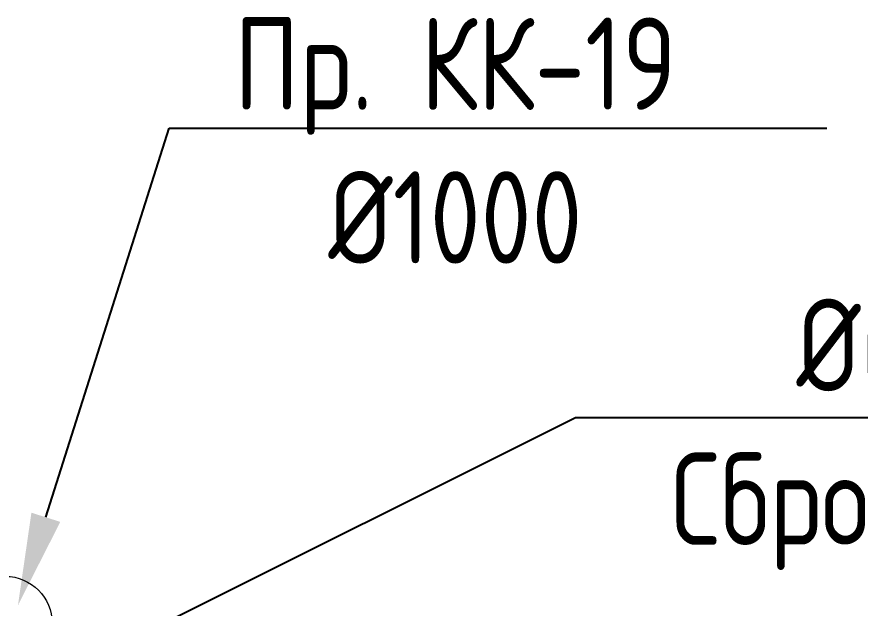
# Model space of a CAD drawing. Header units: millimetres. Extents: x 24859265 to 26550985, y 32092698 to 33532929.
# Drawn here: x 25982668 to 25994102, y 32899128 to 32907140 of the extents above; entities that cross this region are included whole.
import ezdxf
from ezdxf import colors
from ezdxf.entities.mleader import LeaderData, LeaderLine
from ezdxf.math import Vec2, Vec3

# ---------------------------------------------------------------- set-up
doc = ezdxf.new("R2010")
doc.units = ezdxf.units.MM
doc.layers.add('Выноски', color=7, linetype='Continuous')
doc.layers.add('Труба профиль', color=7, linetype='Continuous', lineweight=50)
doc.styles.add('GOST 2.304', font='GOST_0.TTF')

# ---------------------------------------------------------------- blocks, each defined once
blk = doc.blocks.new('fsadfs')
at = {"lineweight": 20}
blk.add_circle((8870.6, -30062.3), 637.1, dxfattribs=at)

msp = doc.modelspace()

# ---------------------------------------------------------------- block references
at = {"layer": 'Труба профиль'}
msp.add_blockref('fsadfs', (25973640.1473, 32928983.9906), dxfattribs=at)

# ---------------------------------------------------------------- leaders
at = {"layer": 'Выноски', "color": 0, "lineweight": -2}
ml = msp.add_multileader_mtext('Standard', dxfattribs=at)
ml.set_content('{\\C0;Пр. КК-19\\P%%C1000}', color=5, style='GOST 2.304')
ml.set_leader_properties(lineweight=-3)
ml.build(insert=Vec2(0, 0))
ml.multileader.update_dxf_attribs({"text_left_attachment_type": 6, "text_right_attachment_type": 6, "dogleg_length": 1, "arrow_head_size": 1250, "scale": 500})
ctx = ml.context
ctx.base_point, ctx.scale, ctx.char_height, ctx.arrow_head_size, ctx.landing_gap_size, ctx.plane_origin = Vec3(25984834.6155, 32905631.3513, 4288), 500, 1250, 1250, 900, Vec3(25983707.2411, 32888344.1798, 4288)
ctx.left_attachment, ctx.right_attachment, ctx.text_align_type = 6, 6, 1
notes = []
notes.append((ctx, [(0, (1, 1, 0), (25984734.7677, 32905631.3513, 4288), (1, 0), 99.8478, [(1, [(25982683.3673, 32899167.5359, 4288)], 0, [])])]))
ctx.mtext.insert, ctx.mtext.alignment, ctx.mtext.flow_direction = Vec3(25988614.0797, 32907131.3513, 4288), 2, 5
ml = msp.add_multileader_mtext('Standard', dxfattribs=at)
ml.set_content('{\\C0;%%C600, i=0.04, L=65 м\\PСброс условно чистых вод\\Pв р.Бельбек}', color=5, style='GOST 2.304')
ml.set_leader_properties(lineweight=-3)
ml.build(insert=Vec2(0, 0))
ml.multileader.update_dxf_attribs({"text_left_attachment_type": 6, "text_right_attachment_type": 6, "dogleg_length": 1, "arrow_head_size": 1250, "scale": 500})
ctx = ml.context
ctx.base_point, ctx.scale, ctx.char_height, ctx.arrow_head_size, ctx.landing_gap_size, ctx.plane_origin = Vec3(25990341.5905, 32901711.5531, 4288), 500, 1250, 1250, 900, Vec3(25984331.8733, 32882908.3877, 4288)
ctx.left_attachment, ctx.right_attachment, ctx.text_align_type = 6, 6, 1
notes.append((ctx, [(0, (1, 1, 0), (25990241.7428, 32901711.5531, 4288), (1, 0), 99.8478, [(1, [(25979794.8553, 32896497.9256, 4288)], 0, [])])]))
ctx.mtext.insert, ctx.mtext.alignment, ctx.mtext.flow_direction = Vec3(25999634.4477, 32903317.8031, 4288), 2, 5
for ctx, leaders in notes:
    for number, flags, end, landing, length, lines in leaders:
        leader = LeaderData()
        leader.index, (leader.has_last_leader_line, leader.has_dogleg_vector, leader.attachment_direction) = number, flags
        leader.last_leader_point, leader.dogleg_vector, leader.dogleg_length = Vec3(end), Vec3(landing), length
        for number, points, colour, breaks in lines:
            line = LeaderLine()
            line.index, line.vertices, line.color, line.breaks = number, Vec3.list(points), colors.encode_raw_color(colour), breaks
            leader.lines.append(line)
        ctx.leaders.append(leader)

doc.saveas('drawing.dxf')
